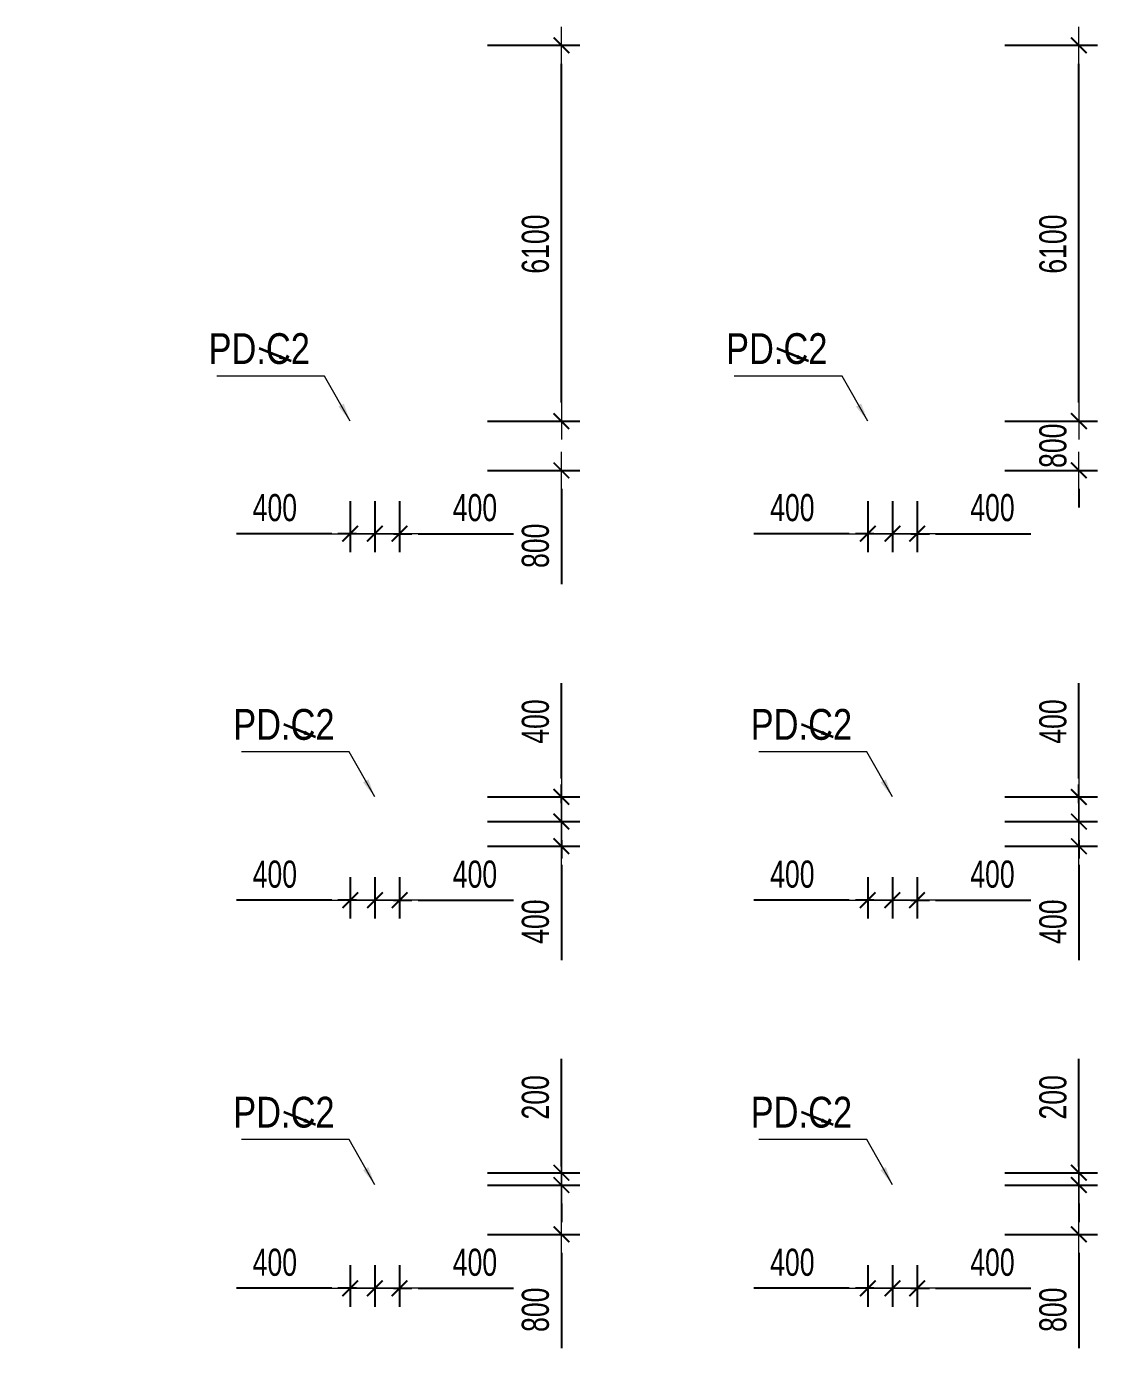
# Model space of a CAD drawing. Header units: millimetres. Extents: x -259680 to 286077, y 2206 to 90611.
# Drawn here: x 3550 to 21281, y 68444 to 90200 of the extents above; entities that cross this region are included whole.
import ezdxf
from ezdxf.enums import TextEntityAlignment as Align

# ---------------------------------------------------------------- set-up
doc = ezdxf.new("R2010")
doc.units = ezdxf.units.MM
doc.layers.get('Defpoints').update_dxf_attribs({"color": 151, "lineweight": 9})
for name, color, linetype, lineweight in [('$0$C1', 20, 'Continuous', 35), ('$1$NDC_S_ANNO', 7, 'Continuous', 20), ('$1$NDC_S_DIM', 1, 'Continuous', 15), ('NDC_S_DIM', 1, 'Continuous', 15)]:
    doc.layers.add(name, color=color, linetype=linetype, lineweight=lineweight)
doc.styles.add('$1$NDC_DIM', font='', dxfattribs={"width": 0.75})
doc.styles.add('$2$ARIAL', font='arial.ttf', dxfattribs={"width": 0.8})
doc.styles.add('NDC_DIM', font='', dxfattribs={"width": 0.75})
doc.styles.get('$1$NDC_DIM').set_extended_font_data('Dotum')
doc.styles.get('NDC_DIM').set_extended_font_data('Dotum')
doc.dimstyles.new('$0$NDC_dim_150', dxfattribs={"dimscale": 150, "dimtxt": 2.2, "dimasz": 1.5, "dimexe": 1.5, "dimexo": 2.5, "dimgap": 1, "dimtad": 1, "dimdec": 0, "dimzin": 0, "dimdsep": 46, "dimtxsty": '$1$NDC_DIM', "dimblk": '$1$DIMMARK', "dimcen": 0.09, "dimdle": 1.2, "dimclrd": 1, "dimclre": 1, "dimclrt": 3, "dimadec": 0, "dimazin": 0, "dimtfac": 1, "dimtdec": 0, "dimtix": 1, "dimtofl": 0, "dimtmove": 0, "dimatfit": 3, "dimfxl": 0, "dimtolj": 1, "dimtzin": 0, "dimarcsym": 0})
doc.dimstyles.new('$1$NDC_dim_iso', dxfattribs={"dimtxt": 2.2, "dimasz": 1, "dimexe": 1.5, "dimexo": 2.5, "dimgap": 1, "dimtad": 1, "dimdec": 0, "dimzin": 0, "dimdsep": 46, "dimtxsty": '$1$NDC_DIM', "dimblk": '$1$DIMMARK', "dimcen": 0.09, "dimdle": 1.2, "dimclrd": 1, "dimclre": 1, "dimclrt": 3, "dimadec": 0, "dimazin": 0, "dimtfac": 1, "dimtdec": 0, "dimtix": 1, "dimtofl": 0, "dimtmove": 0, "dimatfit": 3, "dimfxl": 0, "dimtolj": 1, "dimtzin": 0, "dimarcsym": 0})
doc.dimstyles.new('NDC_dim_200', dxfattribs={"dimscale": 200, "dimtxt": 2.2, "dimasz": 1.5, "dimexe": 1.5, "dimexo": 2.5, "dimgap": 1, "dimtad": 1, "dimdec": 0, "dimzin": 0, "dimdsep": 46, "dimtxsty": 'NDC_DIM', "dimblk": 'DIMMARK', "dimcen": 0.09, "dimdle": 1.2, "dimclrd": 1, "dimclre": 1, "dimclrt": 3, "dimadec": 0, "dimazin": 0, "dimtfac": 1, "dimtdec": 0, "dimtix": 1, "dimtofl": 0, "dimtmove": 0, "dimatfit": 3, "dimfxl": 0, "dimtolj": 1, "dimtzin": 0, "dimarcsym": 0})

# ---------------------------------------------------------------- blocks, each defined once
blk = doc.blocks.new('$1$DIMMARK')
at = {"layer": '$1$NDC_S_DIM', "color": 1}
blk.add_line((-1.5, 0), (1, 0), dxfattribs=at)
at = {"layer": '$1$NDC_S_DIM', "color": 2, "const_width": 0.1}
blk.add_lwpolyline([(-0.424, -0.424), (0.424, 0.424)], dxfattribs=at)
blk = doc.blocks.new('DIMMARK')
at = {"layer": 'NDC_S_DIM', "color": 1}
blk.add_line((-1.5, 0), (1, 0), dxfattribs=at)
at = {"layer": 'NDC_S_DIM', "color": 2, "const_width": 0.1}
blk.add_lwpolyline([(-0.424, -0.424), (0.424, 0.424)], dxfattribs=at)
blk = doc.blocks.new('*D1283')
at = {"layer": 'Defpoints', "color": 0, "ltscale": 100, "transparency": 16777216}
for p in [(9200, 76900), (9600, 76900), (9600, 76024)]:
    blk.add_point(p, dxfattribs=at)
at = {"layer": 'NDC_S_DIM', "color": 1, "lineweight": -2, "ltscale": 100, "transparency": 16777216}
for p, q in [((9200, 76400), (9200, 75724)), ((9600, 76400), (9600, 75724)), ((8900, 76024), (8600, 76024)), ((9900, 76024), (11449, 76024))]:
    blk.add_line(p, q, dxfattribs=at)
at = {"layer": 'NDC_S_DIM', "color": 1, "lineweight": -2, "ltscale": 100, "transparency": 16777216, "xscale": 300, "yscale": 300, "zscale": 300}
blk.add_blockref('DIMMARK', (9200, 76024), dxfattribs=at)
at = {"layer": 'NDC_S_DIM', "color": 1, "lineweight": -2, "ltscale": 100, "transparency": 16777216, "xscale": 300, "yscale": 300, "zscale": 300, "rotation": 180}
blk.add_blockref('DIMMARK', (9600, 76024), dxfattribs=at)
at = {"layer": 'NDC_S_DIM', "color": 3, "ltscale": 100, "transparency": 16777216, "insert": (10824, 76444), "char_height": 440, "attachment_point": 5, "style": 'NDC_DIM'}
blk.add_mtext('\\A1;400', dxfattribs=at)
blk = doc.blocks.new('*D1284')
at = {"layer": 'Defpoints', "color": 0, "ltscale": 100, "transparency": 16777216}
for p in [(8800, 76900), (9200, 76900), (9200, 76024)]:
    blk.add_point(p, dxfattribs=at)
at = {"layer": 'NDC_S_DIM', "color": 1, "lineweight": -2, "ltscale": 100, "transparency": 16777216}
for p, q in [((8800, 76400), (8800, 75724)), ((9200, 76400), (9200, 75724)), ((8500, 76024), (6951, 76024)), ((9500, 76024), (9800, 76024))]:
    blk.add_line(p, q, dxfattribs=at)
at = {"layer": 'NDC_S_DIM', "color": 1, "lineweight": -2, "ltscale": 100, "transparency": 16777216, "xscale": 300, "yscale": 300, "zscale": 300}
blk.add_blockref('DIMMARK', (8800, 76024), dxfattribs=at)
at = {"layer": 'NDC_S_DIM', "color": 1, "lineweight": -2, "ltscale": 100, "transparency": 16777216, "xscale": 300, "yscale": 300, "zscale": 300, "rotation": 180}
blk.add_blockref('DIMMARK', (9200, 76024), dxfattribs=at)
at = {"layer": 'NDC_S_DIM', "color": 3, "ltscale": 100, "transparency": 16777216, "insert": (7576, 76444), "char_height": 440, "attachment_point": 5, "style": 'NDC_DIM'}
blk.add_mtext('\\A1;400', dxfattribs=at)
blk = doc.blocks.new('*D1285')
at = {"layer": 'Defpoints', "color": 0, "ltscale": 100, "transparency": 16777216}
for p in [(9600, 77700), (12227, 77700), (9600, 77300)]:
    blk.add_point(p, dxfattribs=at)
at = {"layer": 'NDC_S_DIM', "color": 1, "lineweight": -2, "ltscale": 100, "transparency": 16777216}
for p, q in [((12227, 78000), (12227, 79549)), ((11027, 77700), (12527, 77700)), ((11027, 77300), (12527, 77300)), ((12227, 77000), (12227, 76700))]:
    blk.add_line(p, q, dxfattribs=at)
at = {"layer": 'NDC_S_DIM', "color": 1, "lineweight": -2, "ltscale": 100, "transparency": 16777216, "xscale": 300, "yscale": 300, "zscale": 300}
for p, rotation in [((12227, 77700), 270), ((12227, 77300), 90)]:
    blk.add_blockref('DIMMARK', p, dxfattribs=dict(at, rotation=rotation))
at = {"layer": 'NDC_S_DIM', "color": 3, "ltscale": 100, "transparency": 16777216, "insert": (11807, 78924), "char_height": 440, "attachment_point": 5, "rotation": 90, "style": 'NDC_DIM'}
blk.add_mtext('\\A1;400', dxfattribs=at)
blk = doc.blocks.new('*D1286')
at = {"layer": 'Defpoints', "color": 0, "ltscale": 100, "transparency": 16777216}
for p in [(9600, 77300), (12227, 77300), (9600, 76900)]:
    blk.add_point(p, dxfattribs=at)
at = {"layer": 'NDC_S_DIM', "color": 1, "lineweight": -2, "ltscale": 100, "transparency": 16777216}
for p, q in [((12227, 77600), (12227, 77900)), ((11027, 77300), (12527, 77300)), ((11027, 76900), (12527, 76900)), ((12227, 76600), (12227, 75051))]:
    blk.add_line(p, q, dxfattribs=at)
at = {"layer": 'NDC_S_DIM', "color": 1, "lineweight": -2, "ltscale": 100, "transparency": 16777216, "xscale": 300, "yscale": 300, "zscale": 300}
for p, rotation in [((12227, 77300), 270), ((12227, 76900), 90)]:
    blk.add_blockref('DIMMARK', p, dxfattribs=dict(at, rotation=rotation))
at = {"layer": 'NDC_S_DIM', "color": 3, "ltscale": 100, "transparency": 16777216, "insert": (11807, 75676), "char_height": 440, "attachment_point": 5, "rotation": 90, "style": 'NDC_DIM'}
blk.add_mtext('\\A1;400', dxfattribs=at)
blk = doc.blocks.new('*D1287')
at = {"layer": 'Defpoints', "color": 0, "ltscale": 100, "transparency": 16777216}
for p in [(17600, 76900), (18000, 76900), (18000, 76024)]:
    blk.add_point(p, dxfattribs=at)
at = {"layer": 'NDC_S_DIM', "color": 1, "lineweight": -2, "ltscale": 100, "transparency": 16777216}
for p, q in [((17600, 76400), (17600, 75724)), ((18000, 76400), (18000, 75724)), ((17300, 76024), (17000, 76024)), ((18300, 76024), (19849, 76024))]:
    blk.add_line(p, q, dxfattribs=at)
at = {"layer": 'NDC_S_DIM', "color": 1, "lineweight": -2, "ltscale": 100, "transparency": 16777216, "xscale": 300, "yscale": 300, "zscale": 300}
blk.add_blockref('DIMMARK', (17600, 76024), dxfattribs=at)
at = {"layer": 'NDC_S_DIM', "color": 1, "lineweight": -2, "ltscale": 100, "transparency": 16777216, "xscale": 300, "yscale": 300, "zscale": 300, "rotation": 180}
blk.add_blockref('DIMMARK', (18000, 76024), dxfattribs=at)
at = {"layer": 'NDC_S_DIM', "color": 3, "ltscale": 100, "transparency": 16777216, "insert": (19224, 76444), "char_height": 440, "attachment_point": 5, "style": 'NDC_DIM'}
blk.add_mtext('\\A1;400', dxfattribs=at)
blk = doc.blocks.new('*D1288')
at = {"layer": 'Defpoints', "color": 0, "ltscale": 100, "transparency": 16777216}
for p in [(17200, 76900), (17600, 76900), (17600, 76024)]:
    blk.add_point(p, dxfattribs=at)
at = {"layer": 'NDC_S_DIM', "color": 1, "lineweight": -2, "ltscale": 100, "transparency": 16777216}
for p, q in [((17200, 76400), (17200, 75724)), ((17600, 76400), (17600, 75724)), ((16900, 76024), (15351, 76024)), ((17900, 76024), (18200, 76024))]:
    blk.add_line(p, q, dxfattribs=at)
at = {"layer": 'NDC_S_DIM', "color": 1, "lineweight": -2, "ltscale": 100, "transparency": 16777216, "xscale": 300, "yscale": 300, "zscale": 300}
blk.add_blockref('DIMMARK', (17200, 76024), dxfattribs=at)
at = {"layer": 'NDC_S_DIM', "color": 1, "lineweight": -2, "ltscale": 100, "transparency": 16777216, "xscale": 300, "yscale": 300, "zscale": 300, "rotation": 180}
blk.add_blockref('DIMMARK', (17600, 76024), dxfattribs=at)
at = {"layer": 'NDC_S_DIM', "color": 3, "ltscale": 100, "transparency": 16777216, "insert": (15976, 76444), "char_height": 440, "attachment_point": 5, "style": 'NDC_DIM'}
blk.add_mtext('\\A1;400', dxfattribs=at)
blk = doc.blocks.new('*D1289')
at = {"layer": 'Defpoints', "color": 0, "ltscale": 100, "transparency": 16777216}
for p in [(18000, 77700), (20627, 77700), (18000, 77300)]:
    blk.add_point(p, dxfattribs=at)
at = {"layer": 'NDC_S_DIM', "color": 1, "lineweight": -2, "ltscale": 100, "transparency": 16777216}
for p, q in [((20627, 78000), (20627, 79549)), ((19427, 77700), (20927, 77700)), ((19427, 77300), (20927, 77300)), ((20627, 77000), (20627, 76700))]:
    blk.add_line(p, q, dxfattribs=at)
at = {"layer": 'NDC_S_DIM', "color": 1, "lineweight": -2, "ltscale": 100, "transparency": 16777216, "xscale": 300, "yscale": 300, "zscale": 300}
for p, rotation in [((20627, 77700), 270), ((20627, 77300), 90)]:
    blk.add_blockref('DIMMARK', p, dxfattribs=dict(at, rotation=rotation))
at = {"layer": 'NDC_S_DIM', "color": 3, "ltscale": 100, "transparency": 16777216, "insert": (20207, 78924), "char_height": 440, "attachment_point": 5, "rotation": 90, "style": 'NDC_DIM'}
blk.add_mtext('\\A1;400', dxfattribs=at)
blk = doc.blocks.new('*D1290')
at = {"layer": 'Defpoints', "color": 0, "ltscale": 100, "transparency": 16777216}
for p in [(18000, 77300), (20627, 77300), (18000, 76900)]:
    blk.add_point(p, dxfattribs=at)
at = {"layer": 'NDC_S_DIM', "color": 1, "lineweight": -2, "ltscale": 100, "transparency": 16777216}
for p, q in [((20627, 77600), (20627, 77900)), ((19427, 77300), (20927, 77300)), ((19427, 76900), (20927, 76900)), ((20627, 76600), (20627, 75051))]:
    blk.add_line(p, q, dxfattribs=at)
at = {"layer": 'NDC_S_DIM', "color": 1, "lineweight": -2, "ltscale": 100, "transparency": 16777216, "xscale": 300, "yscale": 300, "zscale": 300}
for p, rotation in [((20627, 77300), 270), ((20627, 76900), 90)]:
    blk.add_blockref('DIMMARK', p, dxfattribs=dict(at, rotation=rotation))
at = {"layer": 'NDC_S_DIM', "color": 3, "ltscale": 100, "transparency": 16777216, "insert": (20207, 75676), "char_height": 440, "attachment_point": 5, "rotation": 90, "style": 'NDC_DIM'}
blk.add_mtext('\\A1;400', dxfattribs=at)
blk = doc.blocks.new('*D1295')
at = {"layer": 'Defpoints', "color": 0, "ltscale": 100, "transparency": 16777216}
for p in [(9200, 70600), (9600, 70600), (9600, 69724)]:
    blk.add_point(p, dxfattribs=at)
at = {"layer": 'NDC_S_DIM', "color": 1, "lineweight": -2, "ltscale": 100, "transparency": 16777216}
for p, q in [((9200, 70100), (9200, 69424)), ((9600, 70100), (9600, 69424)), ((8900, 69724), (8600, 69724)), ((9900, 69724), (11449, 69724))]:
    blk.add_line(p, q, dxfattribs=at)
at = {"layer": 'NDC_S_DIM', "color": 1, "lineweight": -2, "ltscale": 100, "transparency": 16777216, "xscale": 300, "yscale": 300, "zscale": 300}
blk.add_blockref('DIMMARK', (9200, 69724), dxfattribs=at)
at = {"layer": 'NDC_S_DIM', "color": 1, "lineweight": -2, "ltscale": 100, "transparency": 16777216, "xscale": 300, "yscale": 300, "zscale": 300, "rotation": 180}
blk.add_blockref('DIMMARK', (9600, 69724), dxfattribs=at)
at = {"layer": 'NDC_S_DIM', "color": 3, "ltscale": 100, "transparency": 16777216, "insert": (10824, 70144), "char_height": 440, "attachment_point": 5, "style": 'NDC_DIM'}
blk.add_mtext('\\A1;400', dxfattribs=at)
blk = doc.blocks.new('*D1296')
at = {"layer": 'Defpoints', "color": 0, "ltscale": 100, "transparency": 16777216}
for p in [(8800, 70600), (9200, 70600), (9200, 69724)]:
    blk.add_point(p, dxfattribs=at)
at = {"layer": 'NDC_S_DIM', "color": 1, "lineweight": -2, "ltscale": 100, "transparency": 16777216}
for p, q in [((8800, 70100), (8800, 69424)), ((9200, 70100), (9200, 69424)), ((8500, 69724), (6951, 69724)), ((9500, 69724), (9800, 69724))]:
    blk.add_line(p, q, dxfattribs=at)
at = {"layer": 'NDC_S_DIM', "color": 1, "lineweight": -2, "ltscale": 100, "transparency": 16777216, "xscale": 300, "yscale": 300, "zscale": 300}
blk.add_blockref('DIMMARK', (8800, 69724), dxfattribs=at)
at = {"layer": 'NDC_S_DIM', "color": 1, "lineweight": -2, "ltscale": 100, "transparency": 16777216, "xscale": 300, "yscale": 300, "zscale": 300, "rotation": 180}
blk.add_blockref('DIMMARK', (9200, 69724), dxfattribs=at)
at = {"layer": 'NDC_S_DIM', "color": 3, "ltscale": 100, "transparency": 16777216, "insert": (7576, 70144), "char_height": 440, "attachment_point": 5, "style": 'NDC_DIM'}
blk.add_mtext('\\A1;400', dxfattribs=at)
blk = doc.blocks.new('*D1297')
at = {"layer": 'Defpoints', "color": 0, "ltscale": 100, "transparency": 16777216}
for p in [(9600, 71600), (12227, 71600), (9600, 71400)]:
    blk.add_point(p, dxfattribs=at)
at = {"layer": 'NDC_S_DIM', "color": 1, "lineweight": -2, "ltscale": 100, "transparency": 16777216}
for p, q in [((12227, 71900), (12227, 73449)), ((11027, 71600), (12527, 71600)), ((11027, 71400), (12527, 71400)), ((12227, 71100), (12227, 70800))]:
    blk.add_line(p, q, dxfattribs=at)
at = {"layer": 'NDC_S_DIM', "color": 1, "lineweight": -2, "ltscale": 100, "transparency": 16777216, "xscale": 300, "yscale": 300, "zscale": 300}
for p, rotation in [((12227, 71600), 270), ((12227, 71400), 90)]:
    blk.add_blockref('DIMMARK', p, dxfattribs=dict(at, rotation=rotation))
at = {"layer": 'NDC_S_DIM', "color": 3, "ltscale": 100, "transparency": 16777216, "insert": (11807, 72824), "char_height": 440, "attachment_point": 5, "rotation": 90, "style": 'NDC_DIM'}
blk.add_mtext('\\A1;200', dxfattribs=at)
blk = doc.blocks.new('*D1298')
at = {"layer": 'Defpoints', "color": 0, "ltscale": 100, "transparency": 16777216}
for p in [(9600, 71400), (12227, 71400), (9600, 70600)]:
    blk.add_point(p, dxfattribs=at)
at = {"layer": 'NDC_S_DIM', "color": 1, "lineweight": -2, "ltscale": 100, "transparency": 16777216}
for p, q in [((12227, 71700), (12227, 72000)), ((11027, 71400), (12527, 71400)), ((11027, 70600), (12527, 70600)), ((12227, 70300), (12227, 68751))]:
    blk.add_line(p, q, dxfattribs=at)
at = {"layer": 'NDC_S_DIM', "color": 1, "lineweight": -2, "ltscale": 100, "transparency": 16777216, "xscale": 300, "yscale": 300, "zscale": 300}
for p, rotation in [((12227, 71400), 270), ((12227, 70600), 90)]:
    blk.add_blockref('DIMMARK', p, dxfattribs=dict(at, rotation=rotation))
at = {"layer": 'NDC_S_DIM', "color": 3, "ltscale": 100, "transparency": 16777216, "insert": (11807, 69376), "char_height": 440, "attachment_point": 5, "rotation": 90, "style": 'NDC_DIM'}
blk.add_mtext('\\A1;800', dxfattribs=at)
blk = doc.blocks.new('*D1299')
at = {"layer": 'Defpoints', "color": 0, "ltscale": 100, "transparency": 16777216}
for p in [(17600, 70600), (18000, 70600), (18000, 69724)]:
    blk.add_point(p, dxfattribs=at)
at = {"layer": 'NDC_S_DIM', "color": 1, "lineweight": -2, "ltscale": 100, "transparency": 16777216}
for p, q in [((17600, 70100), (17600, 69424)), ((18000, 70100), (18000, 69424)), ((17300, 69724), (17000, 69724)), ((18300, 69724), (19849, 69724))]:
    blk.add_line(p, q, dxfattribs=at)
at = {"layer": 'NDC_S_DIM', "color": 1, "lineweight": -2, "ltscale": 100, "transparency": 16777216, "xscale": 300, "yscale": 300, "zscale": 300}
blk.add_blockref('DIMMARK', (17600, 69724), dxfattribs=at)
at = {"layer": 'NDC_S_DIM', "color": 1, "lineweight": -2, "ltscale": 100, "transparency": 16777216, "xscale": 300, "yscale": 300, "zscale": 300, "rotation": 180}
blk.add_blockref('DIMMARK', (18000, 69724), dxfattribs=at)
at = {"layer": 'NDC_S_DIM', "color": 3, "ltscale": 100, "transparency": 16777216, "insert": (19224, 70144), "char_height": 440, "attachment_point": 5, "style": 'NDC_DIM'}
blk.add_mtext('\\A1;400', dxfattribs=at)
blk = doc.blocks.new('*D1300')
at = {"layer": 'Defpoints', "color": 0, "ltscale": 100, "transparency": 16777216}
for p in [(17200, 70600), (17600, 70600), (17600, 69724)]:
    blk.add_point(p, dxfattribs=at)
at = {"layer": 'NDC_S_DIM', "color": 1, "lineweight": -2, "ltscale": 100, "transparency": 16777216}
for p, q in [((17200, 70100), (17200, 69424)), ((17600, 70100), (17600, 69424)), ((16900, 69724), (15351, 69724)), ((17900, 69724), (18200, 69724))]:
    blk.add_line(p, q, dxfattribs=at)
at = {"layer": 'NDC_S_DIM', "color": 1, "lineweight": -2, "ltscale": 100, "transparency": 16777216, "xscale": 300, "yscale": 300, "zscale": 300}
blk.add_blockref('DIMMARK', (17200, 69724), dxfattribs=at)
at = {"layer": 'NDC_S_DIM', "color": 1, "lineweight": -2, "ltscale": 100, "transparency": 16777216, "xscale": 300, "yscale": 300, "zscale": 300, "rotation": 180}
blk.add_blockref('DIMMARK', (17600, 69724), dxfattribs=at)
at = {"layer": 'NDC_S_DIM', "color": 3, "ltscale": 100, "transparency": 16777216, "insert": (15976, 70144), "char_height": 440, "attachment_point": 5, "style": 'NDC_DIM'}
blk.add_mtext('\\A1;400', dxfattribs=at)
blk = doc.blocks.new('*D1301')
at = {"layer": 'Defpoints', "color": 0, "ltscale": 100, "transparency": 16777216}
for p in [(18000, 71600), (20627, 71600), (18000, 71400)]:
    blk.add_point(p, dxfattribs=at)
at = {"layer": 'NDC_S_DIM', "color": 1, "lineweight": -2, "ltscale": 100, "transparency": 16777216}
for p, q in [((20627, 71900), (20627, 73449)), ((19427, 71600), (20927, 71600)), ((19427, 71400), (20927, 71400)), ((20627, 71100), (20627, 70800))]:
    blk.add_line(p, q, dxfattribs=at)
at = {"layer": 'NDC_S_DIM', "color": 1, "lineweight": -2, "ltscale": 100, "transparency": 16777216, "xscale": 300, "yscale": 300, "zscale": 300}
for p, rotation in [((20627, 71600), 270), ((20627, 71400), 90)]:
    blk.add_blockref('DIMMARK', p, dxfattribs=dict(at, rotation=rotation))
at = {"layer": 'NDC_S_DIM', "color": 3, "ltscale": 100, "transparency": 16777216, "insert": (20207, 72824), "char_height": 440, "attachment_point": 5, "rotation": 90, "style": 'NDC_DIM'}
blk.add_mtext('\\A1;200', dxfattribs=at)
blk = doc.blocks.new('*D1302')
at = {"layer": 'Defpoints', "color": 0, "ltscale": 100, "transparency": 16777216}
for p in [(18000, 71400), (20627, 71400), (18000, 70600)]:
    blk.add_point(p, dxfattribs=at)
at = {"layer": 'NDC_S_DIM', "color": 1, "lineweight": -2, "ltscale": 100, "transparency": 16777216}
for p, q in [((20627, 71700), (20627, 72000)), ((19427, 71400), (20927, 71400)), ((19427, 70600), (20927, 70600)), ((20627, 70300), (20627, 68751))]:
    blk.add_line(p, q, dxfattribs=at)
at = {"layer": 'NDC_S_DIM', "color": 1, "lineweight": -2, "ltscale": 100, "transparency": 16777216, "xscale": 300, "yscale": 300, "zscale": 300}
for p, rotation in [((20627, 71400), 270), ((20627, 70600), 90)]:
    blk.add_blockref('DIMMARK', p, dxfattribs=dict(at, rotation=rotation))
at = {"layer": 'NDC_S_DIM', "color": 3, "ltscale": 100, "transparency": 16777216, "insert": (20207, 69376), "char_height": 440, "attachment_point": 5, "rotation": 90, "style": 'NDC_DIM'}
blk.add_mtext('\\A1;800', dxfattribs=at)
blk = doc.blocks.new('*D1363')
at = {"layer": 'Defpoints', "color": 0, "ltscale": 100, "transparency": 16777216}
for p in [(9200, 83000), (9600, 83000), (9600, 81973)]:
    blk.add_point(p, dxfattribs=at)
at = {"layer": 'NDC_S_DIM', "color": 1, "lineweight": -2, "ltscale": 100, "transparency": 16777216}
for p, q in [((9200, 82500), (9200, 81673)), ((9600, 82500), (9600, 81673)), ((8900, 81973), (8600, 81973)), ((9900, 81973), (11449, 81973))]:
    blk.add_line(p, q, dxfattribs=at)
at = {"layer": 'NDC_S_DIM', "color": 1, "lineweight": -2, "ltscale": 100, "transparency": 16777216, "xscale": 300, "yscale": 300, "zscale": 300}
blk.add_blockref('DIMMARK', (9200, 81973), dxfattribs=at)
at = {"layer": 'NDC_S_DIM', "color": 1, "lineweight": -2, "ltscale": 100, "transparency": 16777216, "xscale": 300, "yscale": 300, "zscale": 300, "rotation": 180}
blk.add_blockref('DIMMARK', (9600, 81973), dxfattribs=at)
at = {"layer": 'NDC_S_DIM', "color": 3, "ltscale": 100, "transparency": 16777216, "insert": (10824, 82393), "char_height": 440, "attachment_point": 5, "style": 'NDC_DIM'}
blk.add_mtext('\\A1;400', dxfattribs=at)
blk = doc.blocks.new('*D1364')
at = {"layer": 'Defpoints', "color": 0, "ltscale": 100, "transparency": 16777216}
for p in [(8800, 83000), (9200, 83000), (9200, 81973)]:
    blk.add_point(p, dxfattribs=at)
at = {"layer": 'NDC_S_DIM', "color": 1, "lineweight": -2, "ltscale": 100, "transparency": 16777216}
for p, q in [((8800, 82500), (8800, 81673)), ((9200, 82500), (9200, 81673)), ((8500, 81973), (6951, 81973)), ((9500, 81973), (9800, 81973))]:
    blk.add_line(p, q, dxfattribs=at)
at = {"layer": 'NDC_S_DIM', "color": 1, "lineweight": -2, "ltscale": 100, "transparency": 16777216, "xscale": 300, "yscale": 300, "zscale": 300}
blk.add_blockref('DIMMARK', (8800, 81973), dxfattribs=at)
at = {"layer": 'NDC_S_DIM', "color": 1, "lineweight": -2, "ltscale": 100, "transparency": 16777216, "xscale": 300, "yscale": 300, "zscale": 300, "rotation": 180}
blk.add_blockref('DIMMARK', (9200, 81973), dxfattribs=at)
at = {"layer": 'NDC_S_DIM', "color": 3, "ltscale": 100, "transparency": 16777216, "insert": (7576, 82393), "char_height": 440, "attachment_point": 5, "style": 'NDC_DIM'}
blk.add_mtext('\\A1;400', dxfattribs=at)
blk = doc.blocks.new('*D1365')
at = {"layer": 'Defpoints', "color": 0, "ltscale": 100, "transparency": 16777216}
for p in [(9600, 89900), (12227, 89900), (9600, 83800)]:
    blk.add_point(p, dxfattribs=at)
at = {"layer": 'NDC_S_DIM', "color": 1, "lineweight": -2, "ltscale": 100, "transparency": 16777216}
for p, q in [((11027, 89900), (12527, 89900)), ((12227, 84100), (12227, 89600)), ((11027, 83800), (12527, 83800))]:
    blk.add_line(p, q, dxfattribs=at)
at = {"layer": 'NDC_S_DIM', "color": 1, "lineweight": -2, "ltscale": 100, "transparency": 16777216, "xscale": 300, "yscale": 300, "zscale": 300}
for p, rotation in [((12227, 89900), 90), ((12227, 83800), 270)]:
    blk.add_blockref('DIMMARK', p, dxfattribs=dict(at, rotation=rotation))
at = {"layer": 'NDC_S_DIM', "color": 3, "ltscale": 100, "transparency": 16777216, "insert": (11807, 86673), "char_height": 440, "attachment_point": 5, "rotation": 90, "style": 'NDC_DIM'}
blk.add_mtext('\\A1;6100', dxfattribs=at)
blk = doc.blocks.new('*D1366')
at = {"layer": 'Defpoints', "color": 0, "ltscale": 100, "transparency": 16777216}
for p in [(9600, 83800), (12227, 83800), (9600, 83000)]:
    blk.add_point(p, dxfattribs=at)
at = {"layer": 'NDC_S_DIM', "color": 1, "lineweight": -2, "ltscale": 100, "transparency": 16777216}
for p, q in [((12227, 84100), (12227, 84400)), ((11027, 83800), (12527, 83800)), ((11027, 83000), (12527, 83000)), ((12227, 82700), (12227, 81151))]:
    blk.add_line(p, q, dxfattribs=at)
at = {"layer": 'NDC_S_DIM', "color": 1, "lineweight": -2, "ltscale": 100, "transparency": 16777216, "xscale": 300, "yscale": 300, "zscale": 300}
for p, rotation in [((12227, 83800), 270), ((12227, 83000), 90)]:
    blk.add_blockref('DIMMARK', p, dxfattribs=dict(at, rotation=rotation))
at = {"layer": 'NDC_S_DIM', "color": 3, "ltscale": 100, "transparency": 16777216, "insert": (11807, 81776), "char_height": 440, "attachment_point": 5, "rotation": 90, "style": 'NDC_DIM'}
blk.add_mtext('\\A1;800', dxfattribs=at)
blk = doc.blocks.new('*D1367')
at = {"layer": 'Defpoints', "color": 0, "ltscale": 100, "transparency": 16777216}
for p in [(17600, 83000), (18000, 83000), (18000, 81973)]:
    blk.add_point(p, dxfattribs=at)
at = {"layer": 'NDC_S_DIM', "color": 1, "lineweight": -2, "ltscale": 100, "transparency": 16777216}
for p, q in [((17600, 82500), (17600, 81673)), ((18000, 82500), (18000, 81673)), ((17300, 81973), (17000, 81973)), ((18300, 81973), (19849, 81973))]:
    blk.add_line(p, q, dxfattribs=at)
at = {"layer": 'NDC_S_DIM', "color": 1, "lineweight": -2, "ltscale": 100, "transparency": 16777216, "xscale": 300, "yscale": 300, "zscale": 300}
blk.add_blockref('DIMMARK', (17600, 81973), dxfattribs=at)
at = {"layer": 'NDC_S_DIM', "color": 1, "lineweight": -2, "ltscale": 100, "transparency": 16777216, "xscale": 300, "yscale": 300, "zscale": 300, "rotation": 180}
blk.add_blockref('DIMMARK', (18000, 81973), dxfattribs=at)
at = {"layer": 'NDC_S_DIM', "color": 3, "ltscale": 100, "transparency": 16777216, "insert": (19224, 82393), "char_height": 440, "attachment_point": 5, "style": 'NDC_DIM'}
blk.add_mtext('\\A1;400', dxfattribs=at)
blk = doc.blocks.new('*D1368')
at = {"layer": 'Defpoints', "color": 0, "ltscale": 100, "transparency": 16777216}
for p in [(17200, 83000), (17600, 83000), (17600, 81973)]:
    blk.add_point(p, dxfattribs=at)
at = {"layer": 'NDC_S_DIM', "color": 1, "lineweight": -2, "ltscale": 100, "transparency": 16777216}
for p, q in [((17200, 82500), (17200, 81673)), ((17600, 82500), (17600, 81673)), ((16900, 81973), (15351, 81973)), ((17900, 81973), (18200, 81973))]:
    blk.add_line(p, q, dxfattribs=at)
at = {"layer": 'NDC_S_DIM', "color": 1, "lineweight": -2, "ltscale": 100, "transparency": 16777216, "xscale": 300, "yscale": 300, "zscale": 300}
blk.add_blockref('DIMMARK', (17200, 81973), dxfattribs=at)
at = {"layer": 'NDC_S_DIM', "color": 1, "lineweight": -2, "ltscale": 100, "transparency": 16777216, "xscale": 300, "yscale": 300, "zscale": 300, "rotation": 180}
blk.add_blockref('DIMMARK', (17600, 81973), dxfattribs=at)
at = {"layer": 'NDC_S_DIM', "color": 3, "ltscale": 100, "transparency": 16777216, "insert": (15976, 82393), "char_height": 440, "attachment_point": 5, "style": 'NDC_DIM'}
blk.add_mtext('\\A1;400', dxfattribs=at)
blk = doc.blocks.new('*D1383')
at = {"layer": 'Defpoints', "color": 0, "ltscale": 100, "transparency": 16777216}
for p in [(18000, 89900), (20627, 89900), (18000, 83800)]:
    blk.add_point(p, dxfattribs=at)
at = {"layer": 'NDC_S_DIM', "color": 1, "lineweight": -2, "ltscale": 100, "transparency": 16777216}
for p, q in [((19427, 89900), (20927, 89900)), ((20627, 84100), (20627, 89600)), ((19427, 83800), (20927, 83800))]:
    blk.add_line(p, q, dxfattribs=at)
at = {"layer": 'NDC_S_DIM', "color": 1, "lineweight": -2, "ltscale": 100, "transparency": 16777216, "xscale": 300, "yscale": 300, "zscale": 300}
for p, rotation in [((20627, 89900), 90), ((20627, 83800), 270)]:
    blk.add_blockref('DIMMARK', p, dxfattribs=dict(at, rotation=rotation))
at = {"layer": 'NDC_S_DIM', "color": 3, "ltscale": 100, "transparency": 16777216, "insert": (20207, 86673), "char_height": 440, "attachment_point": 5, "rotation": 90, "style": 'NDC_DIM'}
blk.add_mtext('\\A1;6100', dxfattribs=at)
blk = doc.blocks.new('*D1384')
at = {"layer": 'Defpoints', "color": 0, "ltscale": 100, "transparency": 16777216}
for p in [(18000, 83800), (20627, 83800), (18000, 83000)]:
    blk.add_point(p, dxfattribs=at)
at = {"layer": 'NDC_S_DIM', "color": 1, "lineweight": -2, "ltscale": 100, "transparency": 16777216}
for p, q in [((20627, 84100), (20627, 84400)), ((19427, 83800), (20927, 83800)), ((19427, 83000), (20927, 83000)), ((20627, 82700), (20627, 82400))]:
    blk.add_line(p, q, dxfattribs=at)
at = {"layer": 'NDC_S_DIM', "color": 1, "lineweight": -2, "ltscale": 100, "transparency": 16777216, "xscale": 300, "yscale": 300, "zscale": 300}
for p, rotation in [((20627, 83800), 270), ((20627, 83000), 90)]:
    blk.add_blockref('DIMMARK', p, dxfattribs=dict(at, rotation=rotation))
at = {"layer": 'NDC_S_DIM', "color": 3, "ltscale": 100, "transparency": 16777216, "insert": (20207, 83400), "char_height": 440, "attachment_point": 5, "rotation": 90, "style": 'NDC_DIM'}
blk.add_mtext('\\A1;800', dxfattribs=at)
blk = doc.blocks.new('*U212')
at = {"layer": '$1$NDC_S_ANNO', "ltscale": 0.8, "style": '$2$ARIAL', "width": 0.8}
blk.add_attdef('TEN', text='', height=2.5, dxfattribs=at).set_placement((-2.58, 1.03), align=Align.MIDDLE_CENTER)
at = {"layer": '$1$NDC_S_ANNO', "ltscale": 0.8, "style": '$2$ARIAL', "width": 0.8, "flags": 1}
blk.add_attdef('CHU_THICH', text='', height=2.5, dxfattribs=at).set_placement((0, 0), align=Align.MIDDLE_CENTER)
at = {"layer": 'Defpoints'}
blk.add_leader([(0, 0), (-2.58, 1.03)], dimstyle='$1$NDC_dim_iso', override={"dimgap": 0.625, "dimtad": 0}, dxfattribs=at)
blk = doc.blocks.new('$0$co t check')
at = {"layer": '$0$C1', "xscale": 200, "yscale": 200, "zscale": 200}
for p in [(5798, 84771), (14198, 84771), (6198, 78671), (14598, 78671), (6198, 72377), (14598, 72377)]:
    blk.add_blockref('*U212', p, dxfattribs=at).add_auto_attribs({'TEN': 'PD.C2'})
at = {"layer": '$0$C1'}
for points in [[(6759, 83800), (6342, 84532), (4593, 84532)], [(15159, 83800), (14742, 84532), (12993, 84532)], [(7159, 77700), (6742, 78432), (4993, 78432)], [(15559, 77700), (15142, 78432), (13393, 78432)], [(7159, 71406), (6742, 72138), (4993, 72138)], [(15559, 71406), (15142, 72138), (13393, 72138)]]:
    blk.add_leader(points, dimstyle='$0$NDC_dim_150', override={"dimasz": 2, "dimgap": 1, "dimtad": 0}, dxfattribs=at)

msp = doc.modelspace()

# ---------------------------------------------------------------- hatches: boundary and pattern name
at = {"layer": 'NDC_S_DIM', "ltscale": 100}
h = msp.add_hatch(dxfattribs=at)
h.set_pattern_fill('CROSS', color=256, scale=50)
h.paths.add_polyline_path([(87300, 89500), (87300, 71950), (63350, 71950), (63350, 66800), (44500, 66800), (44500, 64200), (3550, 64200), (3550, 89500)], flags=17)
h.paths.add_polyline_path([(87300, 89500), (87300, 71950), (63350, 71950), (63350, 66800), (44500, 66800), (44500, 64200), (3550, 64200), (3550, 89500)], flags=17)

# ---------------------------------------------------------------- block references
at = {"layer": '$1$NDC_S_DIM'}
msp.add_blockref('$0$co t check', (2040.6, 0), dxfattribs=at)

# ---------------------------------------------------------------- dimensions: what is measured, and where the dimension line sits
at = {"layer": 'NDC_S_DIM', "ltscale": 100}
for base, p1, p2, picture, middle in [((12226.7, 89900), (9600, 83800), (9600, 89900), '*D1365', (12226.7, 86672.5)), ((20626.7, 89900), (18000, 83800), (18000, 89900), '*D1383', (20626.7, 86672.5)), ((12226.7, 83800), (9600, 83000), (9600, 83800), '*D1366', (12226.7, 81775.7)), ((20626.7, 83800), (18000, 83000), (18000, 83800), '*D1384', (20626.7, 83400)), ((12226.7, 77700), (9600, 77300), (9600, 77700), '*D1285', (12226.7, 78924.3)), ((20626.7, 77700), (18000, 77300), (18000, 77700), '*D1289', (20626.7, 78924.3)), ((12226.7, 77300), (9600, 76900), (9600, 77300), '*D1286', (12226.7, 75675.7)), ((20626.7, 77300), (18000, 76900), (18000, 77300), '*D1290', (20626.7, 75675.7)), ((12226.7, 71600), (9600, 71400), (9600, 71600), '*D1297', (12226.7, 72824.3)), ((20626.7, 71600), (18000, 71400), (18000, 71600), '*D1301', (20626.7, 72824.3)), ((12226.7, 71400), (9600, 70600), (9600, 71400), '*D1298', (12226.7, 69375.7)), ((20626.7, 71400), (18000, 70600), (18000, 71400), '*D1302', (20626.7, 69375.7))]:
    dim = msp.add_linear_dim(base=base, p1=p1, p2=p2, angle=90, dimstyle='NDC_dim_200', dxfattribs=at)
    dim.commit()
    dim.dimension.update_dxf_attribs({"geometry": picture, "text_midpoint": middle, "dimtype": 160})
for base, p1, p2, picture, middle in [((9200, 81972.6), (8800, 83000), (9200, 83000), '*D1364', (7575.7, 81972.6)), ((9600, 81972.6), (9200, 83000), (9600, 83000), '*D1363', (10824.3, 81972.6)), ((17600, 81972.6), (17200, 83000), (17600, 83000), '*D1368', (15975.7, 81972.6)), ((18000, 81972.6), (17600, 83000), (18000, 83000), '*D1367', (19224.3, 81972.6)), ((9200, 76024.4), (8800, 76900), (9200, 76900), '*D1284', (7575.7, 76024.4)), ((9600, 76024.4), (9200, 76900), (9600, 76900), '*D1283', (10824.3, 76024.4)), ((17600, 76024.4), (17200, 76900), (17600, 76900), '*D1288', (15975.7, 76024.4)), ((18000, 76024.4), (17600, 76900), (18000, 76900), '*D1287', (19224.3, 76024.4)), ((9200, 69724.4), (8800, 70600), (9200, 70600), '*D1296', (7575.7, 69724.4)), ((9600, 69724.4), (9200, 70600), (9600, 70600), '*D1295', (10824.3, 69724.4)), ((17600, 69724.4), (17200, 70600), (17600, 70600), '*D1300', (15975.7, 69724.4)), ((18000, 69724.4), (17600, 70600), (18000, 70600), '*D1299', (19224.3, 69724.4))]:
    dim = msp.add_linear_dim(base=base, p1=p1, p2=p2, dimstyle='NDC_dim_200', dxfattribs=at)
    dim.commit()
    dim.dimension.update_dxf_attribs({"geometry": picture, "text_midpoint": middle, "dimtype": 160})

doc.saveas('drawing.dxf')
